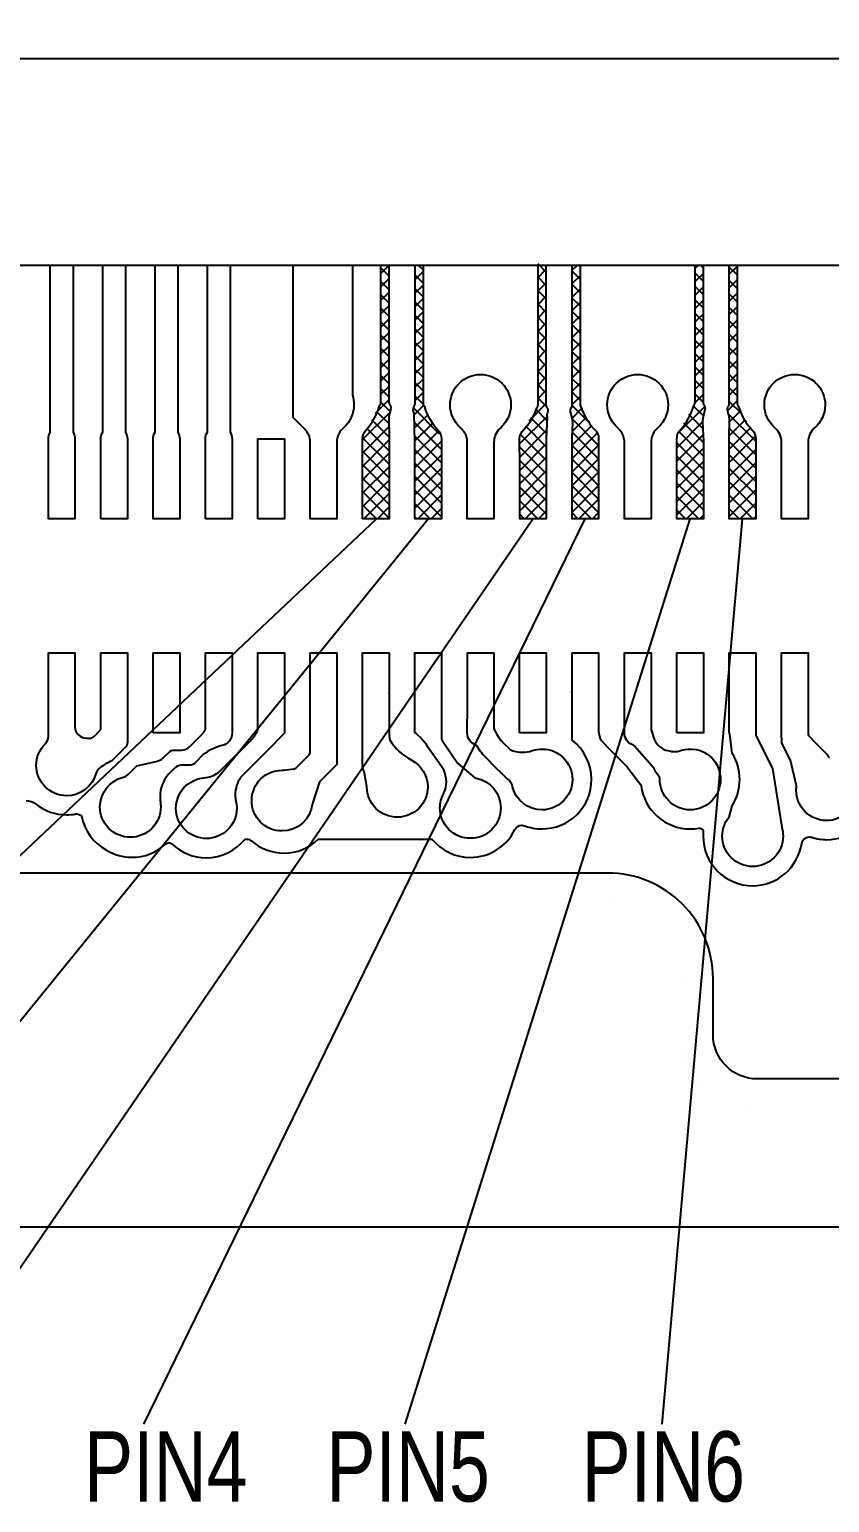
# Model space of a CAD drawing. Header units: millimetres. Extents: x 3440 to 3572, y 2 to 96.
# Drawn here: x 3488.4 to 3499.1, y 25.84 to 45.53 of the extents above; entities that cross this region are included whole.
import ezdxf

# ---------------------------------------------------------------- set-up
doc = ezdxf.new("R2010")
doc.units = ezdxf.units.MM
doc.header["$LTSCALE"] = 23.1
for name, color, linetype in [('gbr-dxf', 7, 'CONTINUOUS'), ('gbr-outline-dxf', 2, 'CONTINUOUS'), ('備註', 1, 'CONTINUOUS')]:
    doc.layers.add(name, color=color, linetype=linetype)
doc.styles.get("Standard").update_dxf_attribs({"font": 'simplex.shx', "width": 0.8})

msp = doc.modelspace()

# ---------------------------------------------------------------- linework, layer by layer
at = {"layer": 'gbr-dxf'}
for p, q in [((3493.913, 37.189), (3493.913, 36.133)), ((3491.113, 36.311), (3491.113, 36.173))]:
    msp.add_line(p, q, dxfattribs=at)
at = {"layer": 'gbr-dxf', "linetype": 'Continuous'}
for points in [[(3508.678, 42.385), (3508.678, 41.376, 0.192286), (3508.69, 41.35, -0.22971), (3508.728, 41.271), (3508.728, 32.097, -0.411228), (3508.135, 31.504), (3498.135, 31.504, -0.41397), (3497.542, 32.097), (3497.542, 32.849, 0.414216), (3496.135, 34.256), (3482.135, 34.256, -0.41422), (3481.542, 34.849), (3481.542, 40.937, -0.035756), (3481.542, 40.937)], [(3488.988, 42.385), (3488.988, 40.151, -0.136037), (3489.013, 40.06), (3489.013, 39.527, -0.009235), (3489.013, 39.521), (3489.013, 38.993), (3488.657, 38.993), (3488.657, 40.06), (3488.657, 40.06), (3488.657, 40.06, -0.136298), (3488.683, 40.152), (3488.683, 42.385)], [(3489.357, 38.993), (3489.357, 39.527), (3489.357, 40.06, -0.136166), (3489.383, 40.152), (3489.383, 42.385)], [(3489.688, 42.385), (3489.688, 40.152, -0.136155), (3489.713, 40.06), (3489.713, 39.527)], [(3490.388, 42.385), (3490.388, 40.149, -0.132762), (3490.413, 40.06), (3490.413, 40.06), (3490.413, 38.993), (3490.057, 38.993), (3490.057, 39.52, -0.009209), (3490.057, 39.526), (3490.057, 40.058, -0.136573), (3490.083, 40.15), (3490.083, 42.385)], [(3490.757, 38.993), (3490.757, 39.526), (3490.757, 40.06, -0.136298), (3490.783, 40.152), (3490.783, 42.385)], [(3491.088, 42.385), (3491.088, 40.151, -0.136037), (3491.113, 40.06), (3491.113, 39.526)], [(3491.929, 40.516, -0.007248), (3491.929, 40.527), (3491.929, 42.385)], [(3492.721, 42.385), (3492.721, 40.644, -0.080301), (3492.742, 40.516, -0.213625), (3492.606, 40.213, 0.042382), (3492.601, 40.208), (3492.601, 40.208), (3492.567, 40.173, 0.164302), (3492.513, 40.022), (3492.513, 39.527)], [(3492.857, 38.993), (3492.857, 39.882), (3492.857, 40.06, -0.182088), (3492.902, 40.177, -0.010784), (3492.903, 40.179, 0.110971), (3493.078, 40.488, -0.002647), (3493.081, 40.496, -0.100206), (3493.095, 40.523), (3493.095, 40.523, 0.152897), (3493.103, 40.546), (3493.103, 42.385)], [(3493.209, 42.385), (3493.209, 40.546, 0.137907), (3493.216, 40.525, -0.255399), (3493.232, 40.452, -0.002633), (3493.23, 40.444, 0.027525), (3493.21, 40.358), (3493.212, 40.081, -0.030518), (3493.213, 40.06), (3493.213, 40.02), (3493.213, 40.02), (3493.213, 39.004), (3493.213, 39.004), (3493.213, 38.993), (3492.857, 38.993)], [(3493.538, 40.432, -0.252674), (3493.553, 40.506, 0.144789), (3493.56, 40.527), (3493.56, 42.385)], [(3493.666, 42.385), (3493.666, 40.529, -0.036092), (3493.666, 40.528, 0.152992), (3493.674, 40.506, -0.040767), (3493.675, 40.505, -0.095115), (3493.689, 40.479, -0.002713), (3493.691, 40.472, 0.115352), (3493.863, 40.184, -0.195254), (3493.913, 40.06), (3493.913, 39.882)], [(3494.957, 39.882), (3494.957, 40.06, -0.204905), (3495.012, 40.188, 0.122485), (3495.181, 40.461, -0.096433), (3495.196, 40.488, 0.150332), (3495.203, 40.51), (3495.203, 42.385)], [(3495.309, 42.385), (3495.309, 40.509, 0.146437), (3495.317, 40.487), (3495.317, 40.487, -0.254191), (3495.331, 40.413, 0.012549), (3495.322, 40.382), (3495.322, 40.381, 0.135041), (3495.323, 40.36), (3495.323, 40.36), (3495.323, 40.36), (3495.323, 40.357, 0.396062), (3495.323, 40.357), (3495.323, 40.357), (3495.312, 40.074, -0.019469), (3495.313, 40.06), (3495.313, 40.06), (3495.313, 38.993), (3494.958, 38.993), (3494.958, 39.004), (3494.958, 39.004), (3494.958, 39.876, -0.009209), (3494.957, 39.882)], [(3495.766, 42.385), (3495.766, 40.511, -0.048029), (3495.766, 40.51, 0.152992), (3495.774, 40.487), (3495.775, 40.487, -0.092649), (3495.788, 40.462, -0.002776), (3495.79, 40.455, 0.055059), (3495.852, 40.323, -0.039851), (3495.852, 40.322, 0.137615), (3495.868, 40.308), (3495.868, 40.308), (3495.868, 40.308), (3495.871, 40.302, 0.441021), (3495.871, 40.302), (3495.871, 40.302), (3495.889, 40.268, 0.037742), (3495.954, 40.192, -0.212517), (3496.013, 40.06), (3496.013, 39.882, -0.007121), (3496.013, 39.878), (3496.013, 38.993), (3495.658, 38.993), (3495.658, 39.004), (3495.657, 39.004), (3495.657, 40.02), (3495.658, 40.022), (3495.658, 40.06), (3495.658, 40.06), (3495.658, 40.06, -0.040316), (3495.66, 40.088, -0.010149), (3495.66, 40.091), (3495.668, 40.274, 0.050913), (3495.641, 40.407), (3495.639, 40.41, -0.088155), (3495.635, 40.437, -0.172995), (3495.652, 40.487), (3495.652, 40.487, 0.146349), (3495.66, 40.509), (3495.66, 42.385)], [(3497.409, 42.385), (3497.409, 40.544, 0.126611), (3497.416, 40.525, -0.255514), (3497.432, 40.452, 0.048391), (3497.403, 40.298), (3497.41, 40.096, -0.050849), (3497.413, 40.06), (3497.413, 39.882, -0.009235), (3497.413, 39.876), (3497.413, 38.993), (3497.057, 38.993), (3497.057, 40.06), (3497.058, 40.06), (3497.058, 40.06, -0.181251), (3497.101, 40.177, -0.01195), (3497.104, 40.179, 0.113438), (3497.281, 40.496, -0.100452), (3497.295, 40.523), (3497.295, 40.524, 0.152897), (3497.303, 40.546, -0.037059), (3497.303, 40.547), (3497.303, 42.385)], [(3497.866, 42.385), (3497.866, 40.529, -0.048029), (3497.867, 40.528, 0.14893), (3497.874, 40.506, -0.099394), (3497.889, 40.479, 0.061896), (3497.963, 40.313, 0.069304), (3497.971, 40.305), (3497.972, 40.305), (3497.982, 40.283, 0.043693), (3498.063, 40.184, -0.017871), (3498.067, 40.18, -0.186699), (3498.113, 40.06), (3498.113, 40.06), (3498.113, 38.993), (3497.758, 38.993), (3497.758, 39.004), (3497.758, 39.876, -0.009209), (3497.758, 39.882), (3497.758, 40.06, -0.018469), (3497.758, 40.073), (3497.762, 40.326), (3497.762, 40.326, 0.014957), (3497.762, 40.328, 0.036518), (3497.738, 40.432, -0.250239), (3497.752, 40.505), (3497.752, 40.505, 0.152967), (3497.76, 40.528), (3497.76, 42.385)], [(3492.513, 39.527), (3492.513, 38.993), (3492.157, 38.993), (3492.157, 39.004), (3492.157, 39.004), (3492.157, 39.512), (3492.157, 39.526), (3492.157, 40.02, 0.194303), (3492.084, 40.193, -0.020011), (3492.082, 40.195), (3492.06, 40.217, -0.020766), (3492.036, 40.241), (3491.929, 40.348), (3491.929, 40.505, -0.007244), (3491.929, 40.516)], [(3493.913, 39.882), (3493.913, 38.993), (3493.557, 38.993), (3493.557, 39.004), (3493.557, 39.004), (3493.557, 40.02), (3493.547, 40.402, 0.008691), (3493.54, 40.426, -0.002676), (3493.538, 40.432)], [(3488.359, 35.227, -0.17145), (3488.487, 35.182, 0.171471), (3488.902, 35.035), (3488.902, 35.035, 0.0435), (3489.017, 35.045, -0.043494), (3489.034, 35.047, -0.186627), (3489.102, 35.021, 0.224313), (3489.433, 34.562, 0.13645), (3489.774, 34.467), (3489.775, 34.467), (3489.775, 34.467, 0.190521), (3490.228, 34.646), (3490.234, 34.652), (3490.269, 34.667), (3490.305, 34.652), (3490.311, 34.645, 0.192393), (3490.768, 34.462), (3490.769, 34.462, 0.227922), (3491.286, 34.711, -0.045851), (3491.304, 34.712, -0.181151), (3491.371, 34.687, 0.181329), (3491.806, 34.524, 0.194282), (3492.265, 34.71), (3493.785, 34.71, 0.225493), (3494.298, 34.466, 0.287325), (3494.894, 34.839, -0.286288), (3494.985, 34.896, -0.090662), (3495.021, 34.89, 0.090482), (3495.255, 34.847), (3495.256, 34.847, 0.414221), (3495.918, 35.509), (3495.918, 35.511), (3495.918, 35.511, 0.232885), (3495.657, 36.034), (3495.657, 36.667, -0.037923), (3495.657, 36.694), (3495.657, 37.189), (3495.657, 37.189), (3495.657, 37.2), (3496.013, 37.2), (3496.013, 36.155, 0.135593), (3496.051, 36.027), (3496.126, 35.943), (3496.389, 35.68), (3496.579, 35.438), (3496.581, 35.424, 0.377033), (3497.237, 34.847), (3497.237, 34.847, 0.043881), (3497.353, 34.857, -0.044285), (3497.362, 34.858, -0.414291), (3497.412, 34.807, -0.020306), (3497.412, 34.803, 0.019709), (3497.41, 34.751), (3497.41, 34.75, 0.414218), (3498.072, 34.088), (3498.072, 34.088, 0.371521), (3498.727, 34.653, -0.37194), (3498.827, 34.74, -0.078257), (3498.859, 34.735, 0.077997), (3499.061, 34.703), (3499.061, 34.703, 0.169129), (3499.473, 34.846, 0.010162)], [(3488.496, 35.697, -0.197408), (3488.613, 35.982), (3488.614, 35.983, 0.192033), (3488.657, 36.085), (3488.657, 36.175), (3488.657, 36.175), (3488.657, 37.189), (3488.657, 37.2), (3489.013, 37.2), (3489.013, 37.189)], [(3489.013, 37.189), (3489.013, 36.207, 0.407922), (3489.163, 36.06), (3489.164, 36.06), (3489.203, 36.06, 0.198867), (3489.274, 36.089), (3489.347, 36.162, 0.165486), (3489.357, 36.186), (3489.357, 37.2), (3489.713, 37.2), (3489.713, 37.189), (3489.713, 37.189), (3489.713, 36.005, -0.198804), (3489.684, 35.935), (3489.504, 35.755, 0.069034), (3489.346, 35.664, -0.012104), (3489.345, 35.662, 0.158656), (3489.293, 35.585), (3489.293, 35.585, -0.335149), (3488.902, 35.29, -0.414223), (3488.496, 35.697)], [(3489.347, 35.141, -0.346475), (3489.658, 35.537, 0.125769), (3489.722, 35.573), (3489.838, 35.688), (3490.116, 35.754, -0.017327), (3490.12, 35.755, 0.135406), (3490.189, 35.793), (3490.266, 35.87, -0.213166), (3490.344, 35.9), (3490.433, 35.9, -0.021597), (3490.437, 35.9, 0.195855), (3490.542, 35.943), (3490.588, 35.989), (3490.589, 35.99), (3490.59, 35.99), (3490.713, 36.113, 0.026489), (3490.752, 36.171, 0.118613), (3490.757, 36.189, -0.037059), (3490.757, 36.189), (3490.757, 36.311), (3490.757, 37.054), (3490.757, 37.2), (3491.113, 37.2), (3491.113, 37.189), (3491.113, 37.189), (3491.113, 36.349), (3491.113, 36.348), (3491.113, 36.311)], [(3492.855, 35.704), (3492.855, 36.015, -0.008007), (3492.855, 36.02), (3492.855, 36.664, -0.042501), (3492.857, 36.694), (3492.857, 37.2), (3493.213, 37.2), (3493.213, 36.671)], [(3494.257, 36.133), (3494.257, 36.311, -0.009235), (3494.258, 36.317), (3494.258, 37.189), (3494.258, 37.2), (3494.613, 37.2), (3494.613, 37.189)], [(3494.613, 37.189), (3494.613, 36.194, 0.113082), (3494.726, 36.01, -0.007861), (3494.729, 36.007), (3494.829, 35.907, 0.106453), (3494.991, 35.871, -0.006927), (3494.994, 35.871, 0.083431), (3495.123, 35.893, -0.010115), (3495.128, 35.895, -0.079935), (3495.256, 35.915, -0.414223), (3495.662, 35.509, -0.414223), (3495.256, 35.102, -0.343415), (3494.862, 35.409, 0.058288), (3494.826, 35.493, -0.041748), (3494.732, 35.573, -0.01398), (3494.726, 35.579), (3494.636, 35.669, -0.023108), (3494.626, 35.679), (3494.517, 35.788, -0.008734), (3494.513, 35.792, -0.064175), (3494.39, 35.951, -0.040586), (3494.39, 35.951, 0.150755), (3494.372, 35.967, -0.038804), (3494.372, 35.967, -0.310571), (3494.257, 36.133)], [(3496.357, 36.133), (3496.357, 36.311, -0.007121), (3496.358, 36.315), (3496.358, 37.189), (3496.358, 37.189), (3496.358, 37.2), (3496.713, 37.2), (3496.713, 37.091)], [(3496.713, 37.091), (3496.713, 36.17), (3496.757, 36.048, 0.252026), (3496.936, 35.893), (3496.975, 35.885), (3496.976, 35.885, 0.047492), (3497.023, 35.88, -0.012586), (3497.025, 35.88, 0.082592), (3497.105, 35.893, -0.012547), (3497.107, 35.894, -0.081342), (3497.237, 35.915, -0.414223), (3497.643, 35.509, -0.414223), (3497.237, 35.102, -0.414223), (3496.831, 35.509, -0.006026), (3496.831, 35.518, -0.036105), (3496.831, 35.518, 0.124619), (3496.826, 35.537), (3496.826, 35.537, 0.034287), (3496.774, 35.611), (3496.769, 35.618), (3496.762, 35.636), (3496.755, 35.655), (3496.494, 35.955, 0.092516), (3496.482, 35.963, -0.327848), (3496.357, 36.133)], [(3499.468, 35.365, -0.414223), (3499.061, 34.958, -0.414223), (3498.655, 35.365, -0.035478), (3498.659, 35.422), (3498.578, 35.765), (3498.461, 35.992), (3498.458, 36.133), (3498.458, 36.133), (3498.458, 37.2), (3498.813, 37.2), (3498.813, 36.134, -0.033834), (3498.813, 36.133, 0.016963), (3498.813, 36.131, -0.049533), (3498.813, 36.13), (3498.816, 36.108, -0.060314), (3498.816, 36.107, 0.149477), (3498.826, 36.086, -0.068739), (3498.827, 36.085), (3498.91, 35.998), (3499.057, 35.852), (3499.057, 35.852, 0.039933), (3499.062, 35.848), (3499.062, 35.848), (3499.062, 35.848, -0.194587), (3499.064, 35.845), (3499.082, 35.816, -0.040727), (3499.082, 35.816, 0.142561), (3499.1, 35.802, -0.111059)], [(3493.213, 36.662), (3493.213, 36.133), (3493.213, 36.133), (3493.213, 36.133, 0.097282), (3493.212, 36.118, -0.053717), (3493.213, 36.107, 0.072257), (3493.223, 36.036, 0.141975), (3493.506, 35.772, -0.006284), (3493.509, 35.77, -0.280056), (3493.728, 35.409, -0.414223), (3493.322, 35.003, -0.414223), (3492.915, 35.409, -0.003748), (3492.915, 35.413), (3492.88, 35.613, -0.134732), (3492.855, 35.704)], [(3491.113, 36.173), (3491.113, 36.133, -0.338678), (3490.982, 35.961, -0.013929), (3490.977, 35.96, 0.10577), (3490.728, 35.841), (3490.614, 35.727, -0.200966), (3490.541, 35.697), (3490.436, 35.697, 0.183991), (3490.338, 35.654), (3490.262, 35.578, 0.177249), (3490.15, 35.272, -0.013341), (3490.15, 35.267, 0.030629), (3490.154, 35.209, -0.041776), (3490.159, 35.141, -0.414223), (3489.753, 34.735, -0.414223), (3489.347, 35.141)], [(3493.913, 36.133), (3493.913, 36.046, 0.127394), (3493.919, 36.027), (3494.122, 35.735, -0.016727), (3494.126, 35.73), (3494.132, 35.72), (3494.359, 35.531, 0.011311), (3494.374, 35.527, -0.360158), (3494.705, 35.128, -0.414223), (3494.298, 34.721, -0.414223), (3493.892, 35.128, -0.122549), (3493.939, 35.318), (3493.939, 35.319, 0.116675), (3493.98, 35.475, 0.062439), (3493.944, 35.636), (3493.722, 35.955, -0.071514), (3493.709, 35.98, -0.052404), (3493.708, 35.981, 0.139917), (3493.695, 35.999, -0.099646), (3493.681, 36.013, 0.04432), (3493.653, 36.046, -0.020201), (3493.65, 36.049), (3493.575, 36.124, 0.121215), (3493.558, 36.133), (3493.557, 36.133), (3493.557, 36.142), (3493.557, 36.173), (3493.557, 36.173)]]:
    msp.add_lwpolyline(points, format="xyb", dxfattribs=at)
at = {"layer": 'gbr-dxf', "color": 3, "linetype": 'Continuous'}
for points in [[(3493.209, 42.385), (3493.209, 40.546, 0.137907), (3493.216, 40.525, -0.255399), (3493.232, 40.452, -0.002633), (3493.23, 40.444, 0.027525), (3493.21, 40.358), (3493.212, 40.081, -0.030518), (3493.213, 40.06), (3493.213, 40.02), (3493.213, 40.02), (3493.213, 39.004), (3493.213, 39.004), (3493.213, 38.993), (3492.857, 38.993)], [(3492.857, 38.993), (3492.857, 39.882), (3492.857, 40.06, -0.182088), (3492.902, 40.177, -0.010784), (3492.903, 40.179, 0.110971), (3493.078, 40.488, -0.002647), (3493.081, 40.496, -0.100206), (3493.095, 40.523), (3493.095, 40.523, 0.152897), (3493.103, 40.546), (3493.103, 42.385)], [(3493.538, 40.432, -0.252674), (3493.553, 40.506, 0.144789), (3493.56, 40.527), (3493.56, 42.385)], [(3493.666, 42.385), (3493.666, 40.529, -0.036092), (3493.666, 40.528, 0.152992), (3493.674, 40.506, -0.040767), (3493.675, 40.505, -0.095115), (3493.689, 40.479, -0.002713), (3493.691, 40.472, 0.115352), (3493.863, 40.184, -0.195254), (3493.913, 40.06), (3493.913, 39.882)], [(3495.309, 42.385), (3495.309, 40.509, 0.146437), (3495.317, 40.487), (3495.317, 40.487, -0.254191), (3495.331, 40.413, 0.012549), (3495.322, 40.382), (3495.322, 40.381, 0.135041), (3495.323, 40.36), (3495.323, 40.36), (3495.323, 40.36), (3495.323, 40.357, 0.396062), (3495.323, 40.357), (3495.323, 40.357), (3495.312, 40.074, -0.019469), (3495.313, 40.06), (3495.313, 40.06), (3495.313, 38.993), (3494.958, 38.993), (3494.958, 39.004), (3494.958, 39.004), (3494.958, 39.876, -0.009209), (3494.957, 39.882)], [(3494.957, 39.882), (3494.957, 40.06, -0.204905), (3495.012, 40.188, 0.122485), (3495.181, 40.461, -0.096433), (3495.196, 40.488, 0.150332), (3495.203, 40.51), (3495.203, 42.385)], [(3495.766, 42.385), (3495.766, 40.511, -0.048029), (3495.766, 40.51, 0.152992), (3495.774, 40.487), (3495.775, 40.487, -0.092649), (3495.788, 40.462, -0.002776), (3495.79, 40.455, 0.055059), (3495.852, 40.323, -0.039851), (3495.852, 40.322, 0.137615), (3495.868, 40.308), (3495.868, 40.308), (3495.868, 40.308), (3495.871, 40.302, 0.441021), (3495.871, 40.302), (3495.871, 40.302), (3495.889, 40.268, 0.037742), (3495.954, 40.192, -0.212517), (3496.013, 40.06), (3496.013, 39.882, -0.007121), (3496.013, 39.878), (3496.013, 38.993), (3495.658, 38.993), (3495.658, 39.004), (3495.657, 39.004), (3495.657, 40.02), (3495.658, 40.022), (3495.658, 40.06), (3495.658, 40.06), (3495.658, 40.06, -0.040316), (3495.66, 40.088, -0.010149), (3495.66, 40.091), (3495.668, 40.274, 0.050913), (3495.641, 40.407), (3495.639, 40.41, -0.088155), (3495.635, 40.437, -0.172995), (3495.652, 40.487), (3495.652, 40.487, 0.146349), (3495.66, 40.509), (3495.66, 42.385)], [(3497.409, 42.385), (3497.409, 40.544, 0.126611), (3497.416, 40.525, -0.255514), (3497.432, 40.452, 0.048391), (3497.403, 40.298), (3497.41, 40.096, -0.050849), (3497.413, 40.06), (3497.413, 39.882, -0.009235), (3497.413, 39.876), (3497.413, 38.993), (3497.057, 38.993), (3497.057, 40.06), (3497.058, 40.06), (3497.058, 40.06, -0.181251), (3497.101, 40.177, -0.01195), (3497.104, 40.179, 0.113438), (3497.281, 40.496, -0.100452), (3497.295, 40.523), (3497.295, 40.524, 0.152897), (3497.303, 40.546, -0.037059), (3497.303, 40.547), (3497.303, 42.385)], [(3497.866, 42.385), (3497.866, 40.529, -0.048029), (3497.867, 40.528, 0.14893), (3497.874, 40.506, -0.099394), (3497.889, 40.479, 0.061896), (3497.963, 40.313, 0.069304), (3497.971, 40.305), (3497.972, 40.305), (3497.982, 40.283, 0.043693), (3498.063, 40.184, -0.017871), (3498.067, 40.18, -0.186699), (3498.113, 40.06), (3498.113, 40.06), (3498.113, 38.993), (3497.758, 38.993), (3497.758, 39.004), (3497.758, 39.876, -0.009209), (3497.758, 39.882), (3497.758, 40.06, -0.018469), (3497.758, 40.073), (3497.762, 40.326), (3497.762, 40.326, 0.014957), (3497.762, 40.328, 0.036518), (3497.738, 40.432, -0.250239), (3497.752, 40.505), (3497.752, 40.505, 0.152967), (3497.76, 40.528), (3497.76, 42.385)], [(3493.913, 39.882), (3493.913, 38.993), (3493.557, 38.993), (3493.557, 39.004), (3493.557, 39.004), (3493.557, 40.02), (3493.547, 40.402, 0.008691), (3493.54, 40.426, -0.002676), (3493.538, 40.432)]]:
    msp.add_lwpolyline(points, format="xyb", dxfattribs=at)
at = {"layer": 'gbr-dxf', "linetype": 'Continuous'}
for points in [[(3494.028, 40.516, -0.414223), (3494.435, 40.922, -0.414223), (3494.841, 40.516, -0.211744), (3494.708, 40.215), (3494.686, 40.194, 0.198933), (3494.613, 40.017, -0.018125), (3494.613, 40.014), (3494.613, 39.004), (3494.613, 39.004), (3494.613, 38.993), (3494.257, 38.993), (3494.257, 39.499, -0.019298), (3494.257, 39.512), (3494.257, 39.513, -0.009235), (3494.257, 39.519), (3494.257, 40.03, 0.184326), (3494.184, 40.192, -0.014853), (3494.182, 40.194), (3494.162, 40.215, -0.211757)], [(3496.128, 40.516, -0.414223), (3496.535, 40.922, -0.414223), (3496.941, 40.516, -0.211755), (3496.808, 40.215), (3496.785, 40.193, 0.197594), (3496.713, 40.017, -0.014738), (3496.713, 40.014), (3496.713, 38.993), (3496.358, 38.993), (3496.358, 39.004), (3496.357, 39.004), (3496.357, 39.501, -0.024051), (3496.357, 39.517), (3496.357, 40.033, 0.156803), (3496.302, 40.175), (3496.264, 40.213, -0.213488)], [(3498.229, 40.516, -0.414223), (3498.635, 40.923, -0.414223), (3499.041, 40.516, -0.217223), (3498.902, 40.209, -0.011659), (3498.9, 40.208, 0.218361), (3498.813, 40.019), (3498.813, 40.018), (3498.813, 39.527, -0.007121), (3498.813, 39.522), (3498.813, 38.993), (3498.458, 38.993), (3498.458, 40.014, -0.018465), (3498.458, 40.018, 0.218887), (3498.37, 40.207, -0.026473), (3498.367, 40.211, -0.215622)], [(3490.363, 35.124, -0.388157), (3490.733, 35.529, -0.00778), (3490.736, 35.529, 0.132396), (3490.933, 35.6), (3491.04, 35.707), (3491.04, 35.707), (3491.04, 35.708), (3491.353, 36.021, 0.085944), (3491.457, 36.168), (3491.457, 37.022), (3491.457, 37.022), (3491.457, 37.189), (3491.457, 37.189), (3491.457, 37.2), (3491.813, 37.2), (3491.813, 36.133), (3491.813, 36.133), (3491.813, 36.133, 0.474386), (3491.813, 36.133), (3491.813, 36.133, 0.060547), (3491.811, 36.124), (3491.811, 36.123), (3491.811, 36.123), (3491.811, 36.123), (3491.58, 35.892, -0.02207), (3491.533, 35.841), (3491.533, 35.841), (3491.533, 35.841), (3491.533, 35.841), (3491.227, 35.535, 0.153514), (3491.155, 35.305, -0.011613), (3491.155, 35.3, 0.049888), (3491.164, 35.22, -0.059933), (3491.175, 35.124, -0.414223), (3490.769, 34.718, -0.414223)], [(3491.375, 35.226, -0.414223), (3491.781, 35.632, -0.011466), (3491.8, 35.632), (3491.941, 35.648, -0.044463), (3491.942, 35.649, 0.15157), (3491.963, 35.659), (3492.147, 35.842, 0.181507), (3492.157, 35.868, -0.037059), (3492.157, 35.869), (3492.157, 36.133), (3492.157, 36.133), (3492.157, 37.2), (3492.513, 37.2), (3492.513, 37.189), (3492.513, 37.189), (3492.513, 36.173), (3492.513, 36.173), (3492.513, 35.706), (3492.282, 35.475), (3492.186, 35.185, -0.385239), (3491.781, 34.819, -0.414223)], [(3497.666, 34.75, -0.171974), (3497.756, 35.006), (3497.797, 35.156, 0.141718), (3497.899, 35.509, 0.139069), (3497.8, 35.856), (3497.765, 36.116, -0.037264), (3497.765, 36.116, 0.11581), (3497.758, 36.133), (3497.758, 36.133), (3497.758, 37.2), (3498.113, 37.2), (3498.113, 36.135, -0.101205), (3498.113, 36.133, 0.025934), (3498.113, 36.129), (3498.113, 36.094), (3498.338, 35.655), (3498.46, 34.87, -0.075033), (3498.478, 34.75, -0.414223), (3498.072, 34.344, -0.414223)]]:
    msp.add_lwpolyline(points, format="xyb", close=True, dxfattribs=at)
for points in [[(3491.457, 38.993), (3491.457, 40.06), (3491.813, 40.06), (3491.813, 38.993)], [(3490.057, 36.133), (3490.057, 37.2), (3490.413, 37.2), (3490.413, 36.133)], [(3494.957, 36.133), (3494.957, 37.2), (3495.313, 37.2), (3495.313, 36.133)], [(3497.058, 36.133), (3497.058, 37.2), (3497.413, 37.2), (3497.413, 36.133)]]:
    msp.add_lwpolyline(points, close=True, dxfattribs=at)
for points in [[(3489.713, 39.527), (3489.713, 38.993), (3489.357, 38.993)], [(3491.113, 39.526), (3491.113, 38.993), (3490.757, 38.993)], [(3493.557, 36.173), (3493.557, 37.045), (3493.557, 37.045), (3493.557, 37.189), (3493.557, 37.2), (3493.913, 37.2), (3493.913, 37.189)]]:
    msp.add_lwpolyline(points, dxfattribs=at)
at = {"layer": 'gbr-dxf'}
msp.add_arc((3493.035, 36.666), 0.178, 358.6142, 1.3858, dxfattribs=at)
at = {"layer": 'gbr-outline-dxf', "linetype": 'Continuous', "const_width": 0.00005}
msp.add_lwpolyline([(3509.134, 42.385), (3509.134, 32.097, -0.414217), (3508.134, 31.097), (3498.134, 31.097, -0.414217), (3497.134, 32.097), (3497.134, 32.85, 0.414217), (3496.134, 33.85), (3482.134, 33.85, -0.414217), (3481.134, 34.85), (3481.134, 42.385)], format="xyb", dxfattribs=at)
at = {"layer": '備註', "color": 3, "linetype": 'Continuous'}
for p, q in [((3493.103, 42.273), (3493.209, 42.379)), ((3493.209, 42.24), (3493.103, 42.346)), ((3493.56, 42.371), (3493.574, 42.385)), ((3493.666, 42.321), (3493.602, 42.385)), ((3495.309, 42.295), (3495.203, 42.401)), ((3495.66, 42.316), (3495.73, 42.385)), ((3495.766, 42.377), (3495.757, 42.385)), ((3497.303, 42.343), (3497.346, 42.385)), ((3497.409, 42.35), (3497.374, 42.385)), ((3497.76, 42.261), (3497.866, 42.367)), ((3497.866, 42.252), (3497.76, 42.358)), ((3493.103, 42.094), (3493.209, 42.2)), ((3493.209, 42.06), (3493.103, 42.166)), ((3493.56, 42.192), (3493.666, 42.298)), ((3493.666, 42.142), (3493.56, 42.248)), ((3495.203, 42.218), (3495.309, 42.324)), ((3495.309, 42.115), (3495.203, 42.221)), ((3495.203, 42.039), (3495.309, 42.145)), ((3495.766, 42.197), (3495.66, 42.303)), ((3495.66, 42.137), (3495.766, 42.243)), ((3497.409, 42.17), (3497.303, 42.276)), ((3497.303, 42.163), (3497.409, 42.269)), ((3497.76, 42.081), (3497.866, 42.187)), ((3497.866, 42.072), (3497.76, 42.178)), ((3493.103, 41.914), (3493.209, 42.02)), ((3493.209, 41.88), (3493.103, 41.986)), ((3493.56, 42.012), (3493.666, 42.118)), ((3493.666, 41.962), (3493.56, 42.068)), ((3495.309, 41.936), (3495.203, 42.042)), ((3495.203, 41.859), (3495.309, 41.965)), ((3495.766, 42.017), (3495.66, 42.123)), ((3495.66, 41.957), (3495.766, 42.063)), ((3497.409, 41.991), (3497.303, 42.097)), ((3497.303, 41.983), (3497.409, 42.089)), ((3497.76, 41.902), (3497.866, 42.008)), ((3497.866, 41.893), (3497.76, 41.999)), ((3493.103, 41.735), (3493.209, 41.841)), ((3493.209, 41.701), (3493.103, 41.807)), ((3493.56, 41.833), (3493.666, 41.939)), ((3493.666, 41.782), (3493.56, 41.888)), ((3493.56, 41.653), (3493.666, 41.759)), ((3495.309, 41.756), (3495.203, 41.862)), ((3495.203, 41.68), (3495.309, 41.786)), ((3495.766, 41.838), (3495.66, 41.944)), ((3495.66, 41.777), (3495.766, 41.883)), ((3495.766, 41.658), (3495.66, 41.764)), ((3497.409, 41.811), (3497.303, 41.917)), ((3497.303, 41.804), (3497.409, 41.91)), ((3497.76, 41.722), (3497.866, 41.828)), ((3497.866, 41.713), (3497.76, 41.819)), ((3493.103, 41.555), (3493.209, 41.661)), ((3493.209, 41.521), (3493.103, 41.627)), ((3493.666, 41.603), (3493.56, 41.709)), ((3493.56, 41.473), (3493.666, 41.579)), ((3495.309, 41.576), (3495.203, 41.682)), ((3495.203, 41.5), (3495.309, 41.606)), ((3495.66, 41.598), (3495.766, 41.704)), ((3495.766, 41.478), (3495.66, 41.584)), ((3497.409, 41.632), (3497.303, 41.738)), ((3497.303, 41.624), (3497.409, 41.73)), ((3497.409, 41.452), (3497.303, 41.558)), ((3497.76, 41.543), (3497.866, 41.649)), ((3497.866, 41.534), (3497.76, 41.64)), ((3493.103, 41.375), (3493.209, 41.481)), ((3493.209, 41.342), (3493.103, 41.448)), ((3493.666, 41.423), (3493.56, 41.529)), ((3493.56, 41.294), (3493.666, 41.4)), ((3495.309, 41.397), (3495.203, 41.503)), ((3495.203, 41.32), (3495.309, 41.426)), ((3495.66, 41.418), (3495.766, 41.524)), ((3495.766, 41.299), (3495.66, 41.405)), ((3497.303, 41.445), (3497.409, 41.551)), ((3497.409, 41.272), (3497.303, 41.378)), ((3497.303, 41.265), (3497.409, 41.371)), ((3497.76, 41.363), (3497.866, 41.469)), ((3497.866, 41.354), (3497.76, 41.46)), ((3493.103, 41.196), (3493.209, 41.302)), ((3493.209, 41.162), (3493.103, 41.268)), ((3493.666, 41.244), (3493.56, 41.35)), ((3493.56, 41.114), (3493.666, 41.22)), ((3493.666, 41.064), (3493.56, 41.17)), ((3495.309, 41.217), (3495.203, 41.323)), ((3495.203, 41.141), (3495.309, 41.247)), ((3495.66, 41.239), (3495.766, 41.345)), ((3495.766, 41.119), (3495.66, 41.225)), ((3495.66, 41.059), (3495.766, 41.165)), ((3497.409, 41.093), (3497.303, 41.199)), ((3497.303, 41.085), (3497.409, 41.191)), ((3497.76, 41.183), (3497.866, 41.289)), ((3497.866, 41.174), (3497.76, 41.28)), ((3493.103, 41.016), (3493.209, 41.122)), ((3493.209, 40.982), (3493.103, 41.088)), ((3493.56, 40.935), (3493.666, 41.041)), ((3493.666, 40.884), (3493.56, 40.99)), ((3495.309, 41.038), (3495.203, 41.144)), ((3495.203, 40.961), (3495.309, 41.067)), ((3495.309, 40.858), (3495.203, 40.964)), ((3495.766, 40.94), (3495.66, 41.046)), ((3495.66, 40.879), (3495.766, 40.985)), ((3497.409, 40.913), (3497.303, 41.019)), ((3497.303, 40.906), (3497.409, 41.012)), ((3497.76, 41.004), (3497.866, 41.11)), ((3497.866, 40.995), (3497.76, 41.101)), ((3493.103, 40.837), (3493.209, 40.943)), ((3493.209, 40.803), (3493.103, 40.909)), ((3493.56, 40.755), (3493.666, 40.861)), ((3493.666, 40.705), (3493.56, 40.811)), ((3495.203, 40.781), (3495.309, 40.887)), ((3495.309, 40.678), (3495.203, 40.784)), ((3495.766, 40.76), (3495.66, 40.866)), ((3495.66, 40.7), (3495.766, 40.806)), ((3497.409, 40.734), (3497.303, 40.84)), ((3497.303, 40.726), (3497.409, 40.832)), ((3497.76, 40.824), (3497.866, 40.93)), ((3497.866, 40.815), (3497.76, 40.921)), ((3493.032, 40.406), (3493.209, 40.583)), ((3493.103, 40.657), (3493.209, 40.763)), ((3493.209, 40.623), (3493.103, 40.729)), ((3493.56, 40.575), (3493.666, 40.681)), ((3493.668, 40.524), (3493.56, 40.631)), ((3495.203, 40.602), (3495.309, 40.708)), ((3495.315, 40.493), (3495.203, 40.605)), ((3495.766, 40.58), (3495.66, 40.686)), ((3495.66, 40.52), (3495.766, 40.626)), ((3497.409, 40.554), (3497.303, 40.66)), ((3497.303, 40.547), (3497.409, 40.653)), ((3497.738, 40.442), (3497.866, 40.571)), ((3497.76, 40.645), (3497.866, 40.751)), ((3497.866, 40.636), (3497.76, 40.742)), ((3492.857, 40.052), (3493.224, 40.418)), ((3493.211, 40.262), (3493.045, 40.429)), ((3493.226, 40.427), (3493.103, 40.55)), ((3493.886, 40.126), (3493.538, 40.474)), ((3493.547, 40.383), (3493.673, 40.509)), ((3493.552, 40.208), (3493.738, 40.393)), ((3495.082, 40.301), (3495.309, 40.528)), ((3495.321, 40.307), (3495.176, 40.453)), ((3495.655, 40.335), (3495.786, 40.466)), ((3495.877, 40.29), (3495.66, 40.507)), ((3497.094, 40.158), (3497.431, 40.495)), ((3497.406, 40.198), (3497.219, 40.385)), ((3497.416, 40.368), (3497.283, 40.5)), ((3498.113, 40.03), (3497.746, 40.396)), ((3497.926, 40.397), (3497.76, 40.562)), ((3497.762, 40.287), (3497.909, 40.434)), ((3492.857, 39.872), (3493.211, 40.226)), ((3493.213, 39.901), (3492.915, 40.199)), ((3493.212, 40.082), (3492.98, 40.314)), ((3493.913, 39.919), (3493.55, 40.282)), ((3493.557, 40.033), (3493.805, 40.281)), ((3494.957, 39.997), (3495.323, 40.362)), ((3494.958, 39.817), (3495.316, 40.176)), ((3495.313, 39.956), (3495.039, 40.231)), ((3495.315, 40.134), (3495.107, 40.342)), ((3496.013, 39.974), (3495.656, 40.332)), ((3495.657, 39.978), (3495.916, 40.237)), ((3495.663, 40.164), (3495.842, 40.343)), ((3497.057, 39.942), (3497.403, 40.287)), ((3497.413, 40.011), (3497.154, 40.27)), ((3497.758, 39.923), (3498.043, 40.209)), ((3497.759, 40.104), (3497.966, 40.311)), ((3498.113, 39.85), (3497.76, 40.203)), ((3492.857, 39.693), (3493.213, 40.048)), ((3493.213, 39.721), (3492.862, 40.072)), ((3493.913, 39.74), (3493.555, 40.097)), ((3493.557, 39.854), (3493.87, 40.166)), ((3493.557, 39.674), (3493.913, 40.03)), ((3494.958, 39.638), (3495.313, 39.993)), ((3495.313, 39.776), (3494.97, 40.12)), ((3495.657, 39.799), (3495.995, 40.136)), ((3496.013, 39.795), (3495.662, 40.146)), ((3497.057, 39.762), (3497.409, 40.113)), ((3497.413, 39.652), (3497.057, 40.008)), ((3497.413, 39.832), (3497.092, 40.153)), ((3497.758, 39.744), (3498.102, 40.088)), ((3498.113, 39.67), (3497.758, 40.026)), ((3493.213, 39.542), (3492.857, 39.897)), ((3492.857, 39.513), (3493.213, 39.869)), ((3493.913, 39.56), (3493.557, 39.916)), ((3493.557, 39.495), (3493.913, 39.85)), ((3495.313, 39.597), (3494.957, 39.953)), ((3494.958, 39.458), (3495.313, 39.814)), ((3495.657, 39.619), (3496.013, 39.975)), ((3496.013, 39.615), (3495.657, 39.971)), ((3495.657, 39.44), (3496.013, 39.795)), ((3496.013, 39.436), (3495.657, 39.791)), ((3497.057, 39.582), (3497.413, 39.938)), ((3497.413, 39.472), (3497.057, 39.828)), ((3497.758, 39.564), (3498.113, 39.92)), ((3498.113, 39.491), (3497.758, 39.846)), ((3493.213, 39.362), (3492.857, 39.718)), ((3492.857, 39.334), (3493.213, 39.689)), ((3493.913, 39.38), (3493.557, 39.736)), ((3493.557, 39.315), (3493.913, 39.671)), ((3495.313, 39.417), (3494.958, 39.773)), ((3494.958, 39.278), (3495.313, 39.634)), ((3495.313, 39.238), (3494.958, 39.593)), ((3495.657, 39.26), (3496.013, 39.616)), ((3496.013, 39.256), (3495.657, 39.612)), ((3497.057, 39.403), (3497.413, 39.758)), ((3497.413, 39.293), (3497.057, 39.648)), ((3497.758, 39.385), (3498.113, 39.74)), ((3498.113, 39.311), (3497.758, 39.667)), ((3493.213, 39.182), (3492.857, 39.538)), ((3492.857, 39.154), (3493.213, 39.51)), ((3493.913, 39.201), (3493.557, 39.557)), ((3493.557, 39.136), (3493.913, 39.491)), ((3494.958, 39.099), (3495.313, 39.455)), ((3495.313, 39.058), (3494.958, 39.414)), ((3495.657, 39.08), (3496.013, 39.436)), ((3496.013, 39.076), (3495.657, 39.432)), ((3497.057, 39.223), (3497.413, 39.579)), ((3497.413, 39.113), (3497.057, 39.469)), ((3497.057, 39.044), (3497.413, 39.399)), ((3497.758, 39.205), (3498.113, 39.561)), ((3498.113, 39.132), (3497.758, 39.487)), ((3493.213, 39.003), (3492.857, 39.358)), ((3492.876, 38.993), (3493.213, 39.33)), ((3493.913, 39.021), (3493.557, 39.377)), ((3493.762, 38.993), (3493.557, 39.197)), ((3493.594, 38.993), (3493.913, 39.312)), ((3495.198, 38.993), (3494.958, 39.234)), ((3495.031, 38.993), (3495.313, 39.275)), ((3495.917, 38.993), (3495.657, 39.252)), ((3495.75, 38.993), (3496.013, 39.256)), ((3497.354, 38.993), (3497.057, 39.289)), ((3497.187, 38.993), (3497.413, 39.22)), ((3497.758, 39.025), (3498.113, 39.381)), ((3498.072, 38.993), (3497.758, 39.308)), ((3497.905, 38.993), (3498.113, 39.201)), ((3493.043, 38.993), (3492.857, 39.179)), ((3492.864, 38.993), (3492.857, 38.999)), ((3493.056, 38.993), (3493.213, 39.151)), ((3493.582, 38.993), (3493.557, 39.018)), ((3493.774, 38.993), (3493.913, 39.132)), ((3495.019, 38.993), (3494.958, 39.054)), ((3495.211, 38.993), (3495.313, 39.095)), ((3495.737, 38.993), (3495.657, 39.073)), ((3495.929, 38.993), (3496.013, 39.077)), ((3497.174, 38.993), (3497.057, 39.11)), ((3497.366, 38.993), (3497.413, 39.04)), ((3497.892, 38.993), (3497.758, 39.128)), ((3498.085, 38.993), (3498.113, 39.022))]:
    msp.add_line(p, q, dxfattribs=at)
at = {"layer": '備註', "color": 1, "linetype": 'Continuous'}
for p, q in [((3480.235, 26.89), (3493.043, 38.993)), ((3483.896, 26.89), (3493.735, 38.993)), ((3486.845, 26.89), (3495.135, 38.993)), ((3489.931, 26.89), (3495.833, 38.993)), ((3493.428, 26.89), (3497.235, 38.993)), ((3496.864, 26.89), (3497.935, 38.993))]:
    msp.add_line(p, q, dxfattribs=at)
at = {"layer": '備註'}
for points in [[(3486.915, 51.573), (3503.559, 51.573), (3503.559, 45.14), (3486.915, 45.14)], [(3478.56, 42.385), (3511.848, 42.385), (3511.848, 29.521), (3478.56, 29.521)]]:
    msp.add_lwpolyline(points, close=True, dxfattribs=at)

# ---------------------------------------------------------------- texts
at = {"layer": '備註', "color": 1, "lineweight": 0, "char_height": 0.93894, "attachment_point": 3}
for s, insert in [('{\\fPMingLiU|b0|i0|c136|p2;\\C256; PIN4}', (3491.319, 26.794)), ('{\\fPMingLiU|b0|i0|c136|p2;\\C256; PIN5}', (3494.559, 26.794)), ('{\\fPMingLiU|b0|i0|c136|p2;\\C256; PIN6}', (3497.97, 26.794))]:
    msp.add_mtext(s, dxfattribs=dict(at, insert=insert))

doc.saveas('drawing.dxf')
